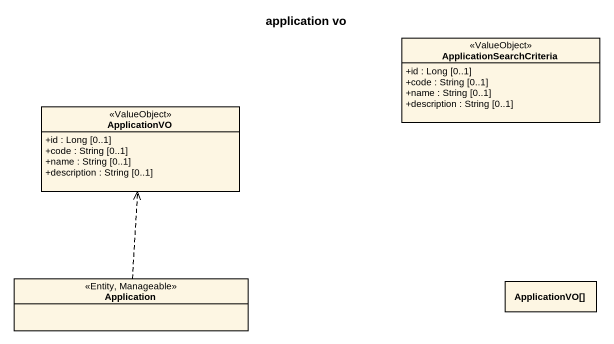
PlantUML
@startuml
title application vo
hide circle
hide empty members
skinparam classAttributeIconSize 0
class ApplicationSearchCriteria <<ValueObject>> {
  +id : Long [0..1]
  +code : String [0..1]
  +name : String [0..1]
  +description : String [0..1]
}
class ApplicationVO <<ValueObject>> {
  +id : Long [0..1]
  +code : String [0..1]
  +name : String [0..1]
  +description : String [0..1]
}
class Application <<Entity, Manageable>>
class "ApplicationVO[]" as ApplicationVO_2
Application .up.> ApplicationVO
@enduml
